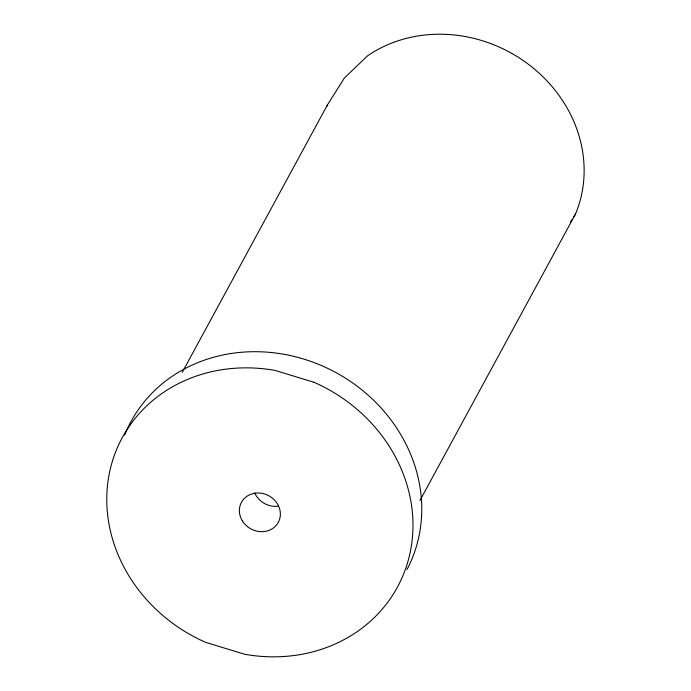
<?xml version="1.0" encoding="UTF-8"?>
<svg xmlns="http://www.w3.org/2000/svg" width="691" height="691" viewBox="0 0 691 691"><rect width="100%" height="100%" fill="white"/><g stroke="black" fill="none" stroke-linecap="round" stroke-linejoin="round"><path stroke-width="1.04" d="M182.217 372.389L327.491 104.825L344.412 77.953L367.56 55.816A135.609 121.884 28.5 0 1 528.935 64.678A135.609 121.884 28.5 0 1 575.568 213.89L419.99 500.431M570.49 221.958L572.183 219.272M573.305 217.475L575.568 213.89M124.648 435.149A156.572 140.731 28.5 0 1 327.586 368.329A156.572 140.731 28.5 0 1 406.947 569.6M326.705 106.777A135.609 121.884 28.5 0 1 327.491 104.825M278.508 506.158A20.972 18.847 28.5 0 1 254.711 492.899M314.025 382.296L275.113 370.428A156.572 140.731 28.5 0 0 110.819 466.883A156.572 140.731 28.5 0 0 205.719 642.388L244.631 654.256A156.572 140.731 28.5 0 0 408.934 557.792A156.572 140.731 28.5 0 0 314.025 382.296M242.446 521.023A20.972 18.847 28.5 0 0 277.946 522.975A20.972 18.847 28.5 0 0 259.237 493.02A20.972 18.847 28.5 0 0 242.446 521.023"/></g></svg>
